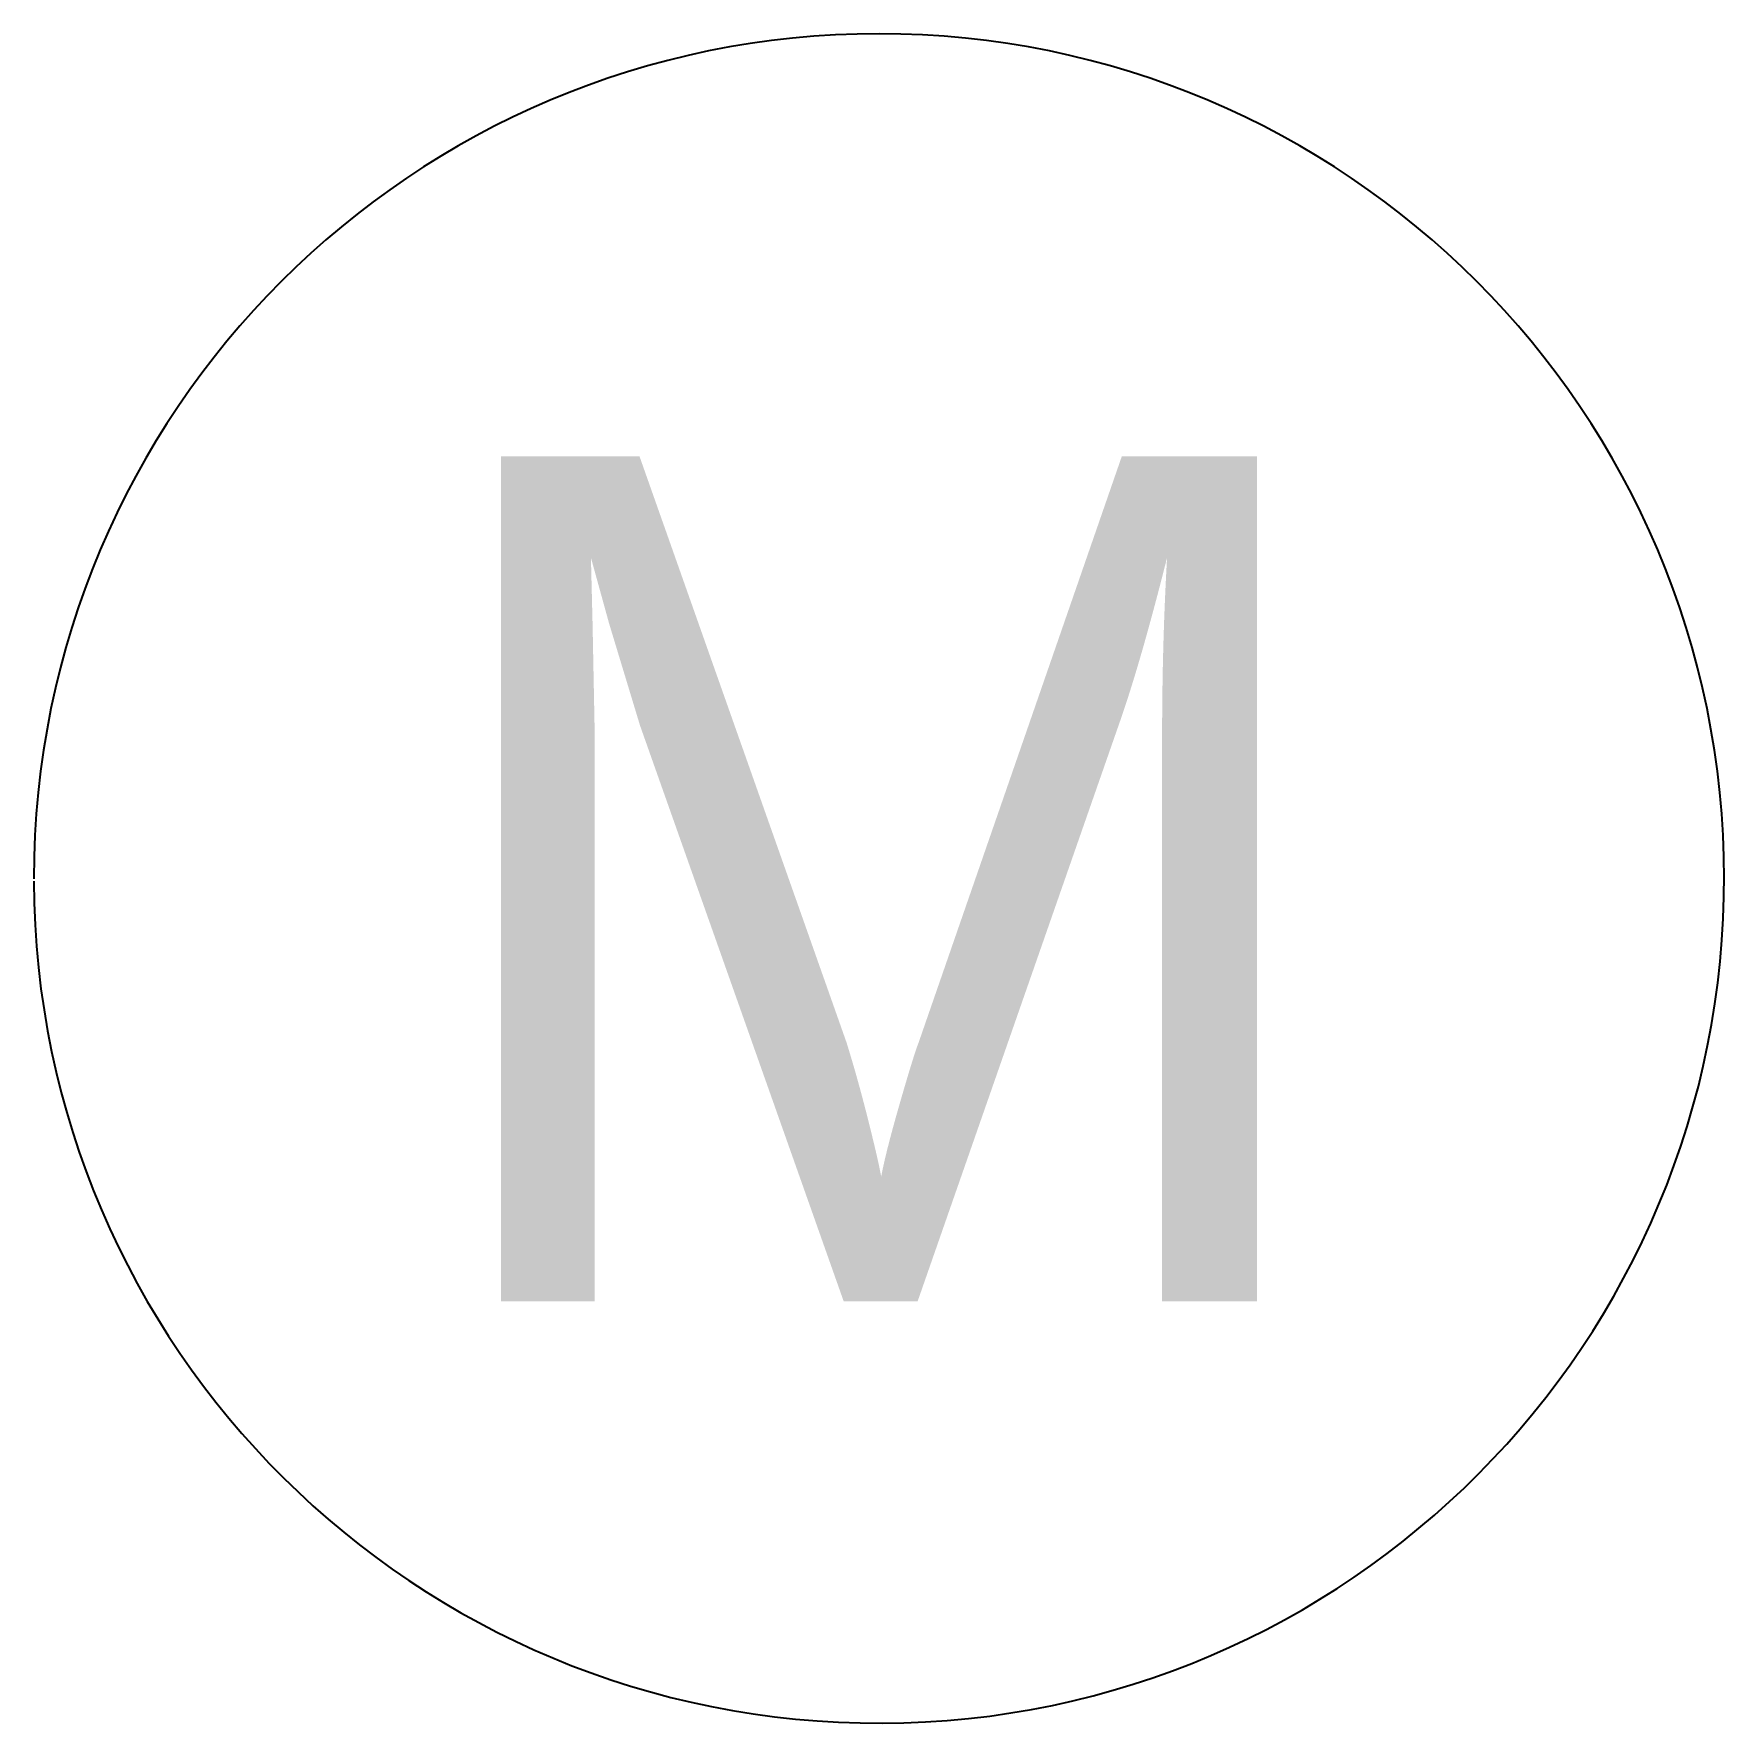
# Model space of a CAD drawing. Extents: x 2.675 to 2.925, y 9.225 to 9.475.
import ezdxf
from ezdxf.enums import TextEntityAlignment as Align

# ---------------------------------------------------------------- set-up
doc = ezdxf.new("R2010")
doc.units = 0
doc.header["$LTSCALE"] = 0.5
doc.layers.get('0').update_dxf_attribs({"linetype": 'CONTINUOUS'})
doc.layers.add('5', color=5, linetype='CONTINUOUS')

msp = doc.modelspace()

# ---------------------------------------------------------------- linework, layer by layer
at = {"color": 0}
for centre, start, end in [((2.8, 9.35), 0, 180), ((2.8, 9.35009), 180.2076, 0.2076)]:
    msp.add_arc(centre, 0.125, start, end, dxfattribs=at)

# ---------------------------------------------------------------- texts
at = {"layer": '5', "color": 0}
msp.add_text('M', height=0.125, dxfattribs=at).set_placement((2.8, 9.2875), align=Align.CENTER)

doc.saveas('drawing.dxf')
